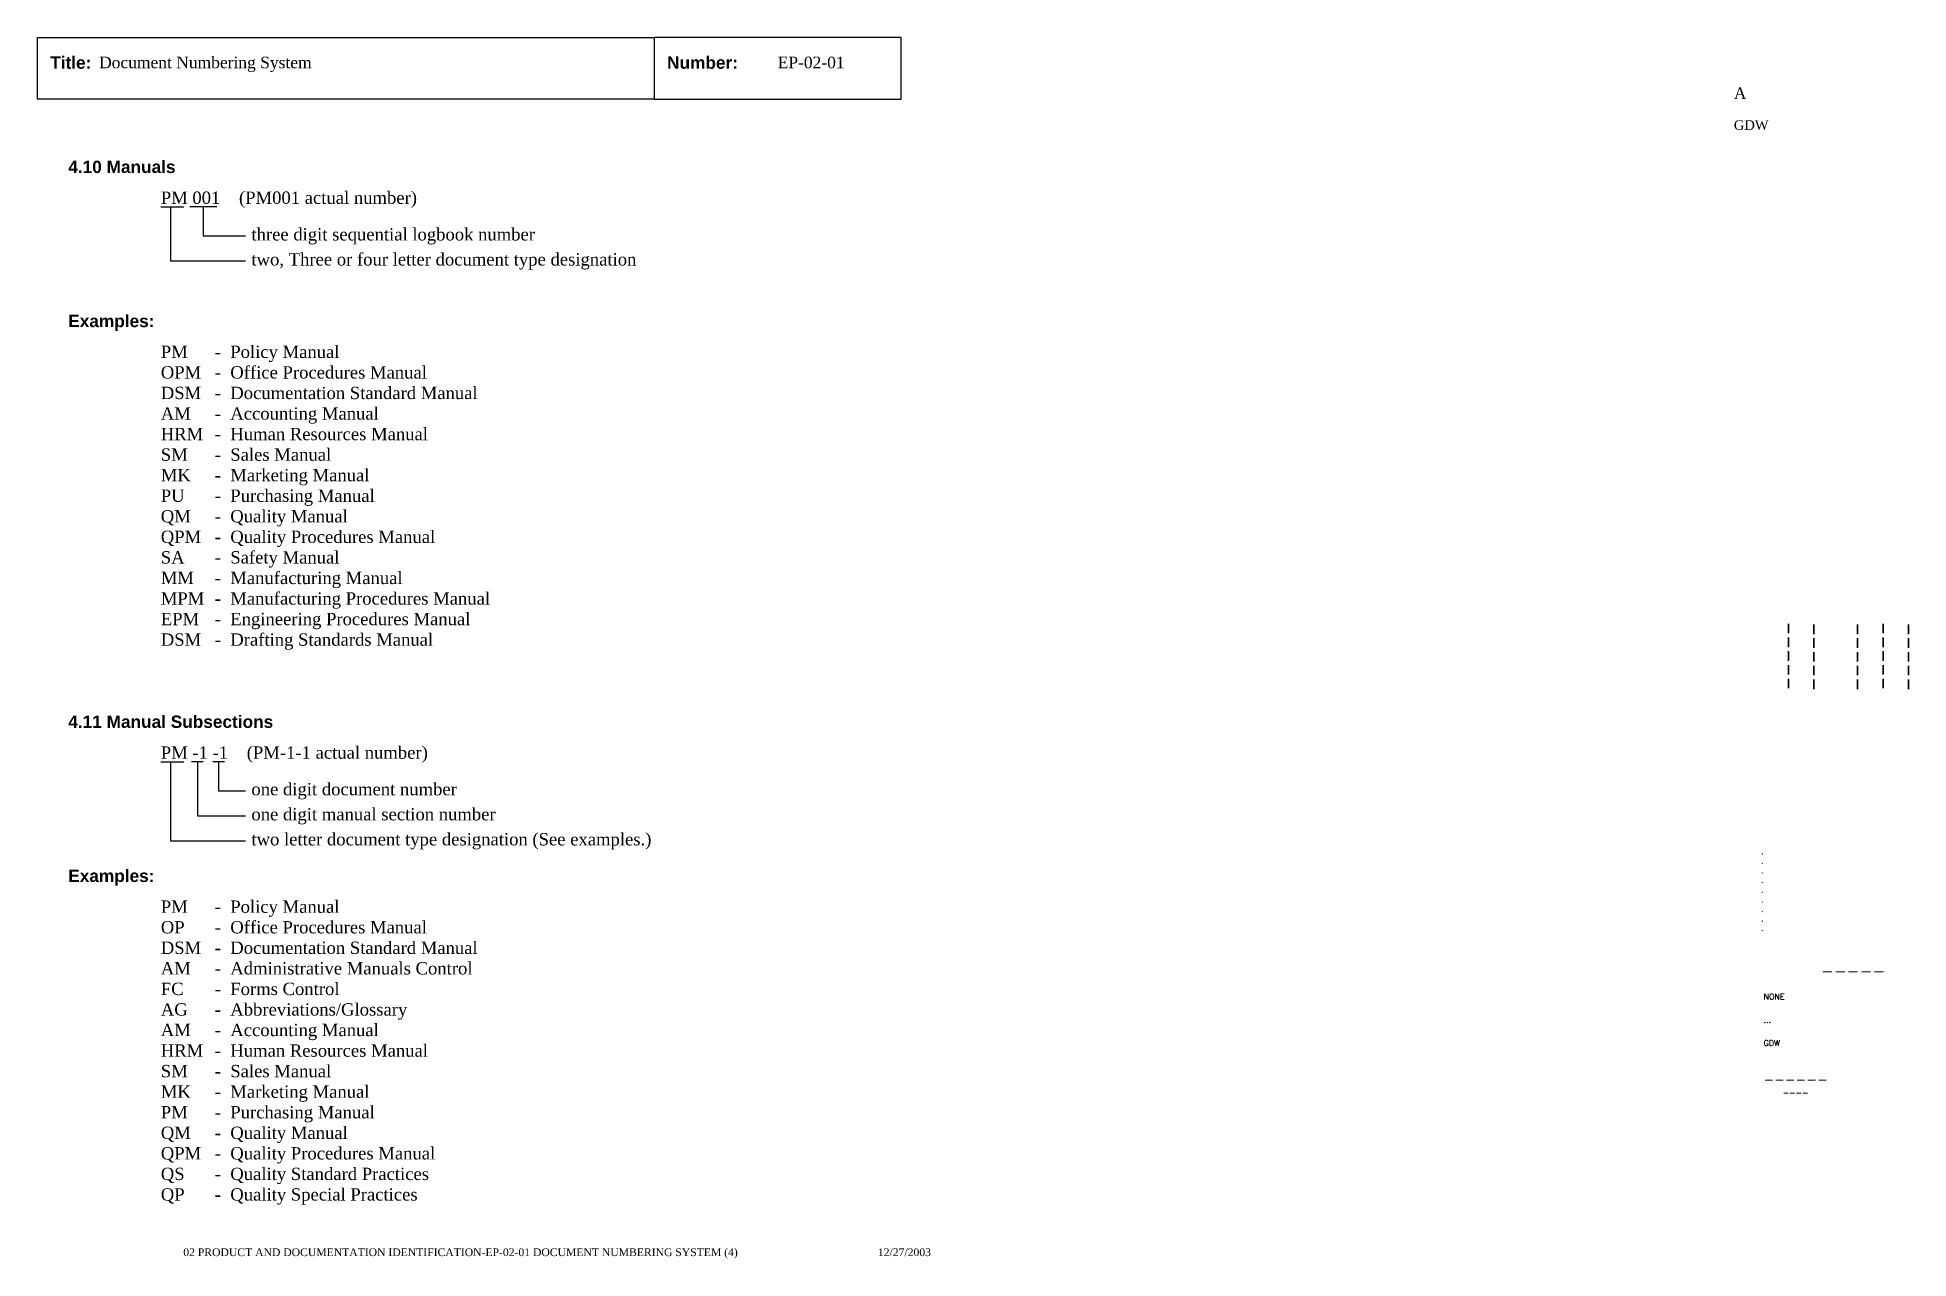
# Paper-space layout 'EP-02-01 Document Numbering System (4)' of a CAD drawing. Header units: inches. Extents: x 1 to 31.3, y 0.2 to 20.
import ezdxf
from ezdxf.enums import TextEntityAlignment as Align

# ---------------------------------------------------------------- set-up
doc = ezdxf.new("R2010")
doc.units = ezdxf.units.IN
doc.header["$MEASUREMENT"] = 0
doc.layers.add('TitleBlock_Attributes', color=40, linetype='Continuous', plot=False)
doc.layers.add('TitleBlock_Atts_Print', color=1, linetype='Continuous')
doc.styles.get("Standard").update_dxf_attribs({"font": 'simplex.shx'})
doc.styles.add('style1', font='TIMES.TTF')
doc.styles.add('styleAtt', font='TIMES.TTF')
doc.styles.add('TBBIGTEXT', font='complex.shx')

# ---------------------------------------------------------------- blocks, each defined once
blk = doc.blocks.new('Test1')
at = {"layer": 'TitleBlock_Attributes', "style": 'TBBIGTEXT', "width": 0.8}
for tag, p, height in [('SideLine1', (29.492, 9.408), 0.25), ('SideLine2', (29.906, 9.396), 0.25), ('SideLine3', (30.612, 9.396), 0.25), ('SideLine4', (31.026, 9.408), 0.25), ('SideLine5', (31.44, 9.396), 0.25), ('File-Layout', (28.803, 3.641), 0.125)]:
    blk.add_attdef(tag, p, '', height=height, rotation=90, dxfattribs=at)
at = {"layer": 'TitleBlock_Attributes'}
for tag, p, height in [('REV1', (28.947, 6.754), 0.0625), ('REV2', (28.947, 6.598), 0.0625), ('REV3', (28.947, 6.442), 0.0625), ('REV4', (28.947, 6.286), 0.0625), ('REV5', (28.947, 6.13), 0.0625), ('REV6', (28.947, 5.974), 0.0625), ('REV7', (28.947, 5.818), 0.0625), ('REV8', (28.947, 5.662), 0.0625), ('REV9', (28.947, 5.506), 0.0625), ('SCALE', (28.983, 4.394), 0.0938), ('INCHARGE', (28.983, 4.016), 0.0938), ('DRW', (28.983, 3.641), 0.0938)]:
    blk.add_attdef(tag, p, '', height=height, dxfattribs=at)
at = {"layer": 'TitleBlock_Attributes', "style": 'TBBIGTEXT'}
for tag, height, p in [('PROJNUM', 0.188, (30.434, 4.761)), ('DWG_NUM', 0.156, (31.168, 4.127)), ('CUSTOMER', 0.156, (29.501, 3.017)), ('LOCATION', 0.0938, (29.501, 2.835)), ('DESC_1', 0.188, (29.501, 2.412)), ('DESC_2', 0.188, (29.501, 2.1)), ('DESC_3', 0.188, (29.501, 1.787))]:
    blk.add_attdef(tag, text='', height=height, dxfattribs=at).set_placement(p, align=Align.CENTER)
at = {"layer": 'TitleBlock_Attributes'}
blk.add_attdef('DRW_DATE', text='', height=0.0938, dxfattribs=at).set_placement((31.149, 3.648), align=Align.CENTER)

psp = doc.layouts.new('EP-02-01 Document Numbering System (4)')

# ---------------------------------------------------------------- linework, layer by layer
at = {"color": 30}
for p, q in [((3, 17.25), (3.375, 17.25)), ((3.156, 17.25), (3.156, 16.375)), ((3.906, 17.25), (3.469, 17.25)), ((3.688, 17.25), (3.688, 16.781)), ((3.688, 16.781), (4.375, 16.781)), ((3.156, 16.375), (4.375, 16.375)), ((3, 8.25), (3.375, 8.25)), ((3.156, 8.25), (3.156, 6.969)), ((3.688, 8.25), (3.5, 8.25)), ((3.594, 8.25), (3.594, 7.375)), ((4.031, 8.25), (3.844, 8.25)), ((3.938, 8.25), (3.938, 7.781)), ((3.938, 7.781), (4.375, 7.781)), ((3.594, 7.375), (4.375, 7.375)), ((3.156, 6.969), (4.375, 6.969))]:
    psp.add_line(p, q, dxfattribs=at)
for points in [[(1, 20), (11, 20), (11, 19), (1, 19)], [(11, 19), (15, 19), (15, 20), (11, 20)]]:
    psp.add_lwpolyline(points, close=True)

# ---------------------------------------------------------------- block references
ref = psp.add_blockref('Test1', (0, 0))
ref.add_attrib('CUSTOMER', '------', dxfattribs={"layer": 'TitleBlock_Attributes', "height": 0.1562, "style": 'TBBIGTEXT'}).set_placement((29.501, 3.017), align=Align.CENTER)
ref.add_attrib('LOCATION', '----', dxfattribs={"layer": 'TitleBlock_Attributes', "height": 0.0938, "style": 'TBBIGTEXT'}).set_placement((29.501, 2.835), align=Align.CENTER)
ref.add_attrib('DESC_1', 'Document Numbering System', (2, 19.5), dxfattribs={"layer": 'TitleBlock_Atts_Print', "height": 0.1875, "style": 'styleAtt'})
ref.add_attrib('DESC_2', 'EP-02-01', (13, 19.5), dxfattribs={"layer": 'TitleBlock_Atts_Print', "height": 0.1875, "style": 'styleAtt'})
ref.add_attrib('DESC_3', 'A', (28.5, 19), dxfattribs={"layer": 'TitleBlock_Attributes', "height": 0.188, "style": 'styleAtt'})
ref.add_attrib('PROJNUM', '-----', dxfattribs={"layer": 'TitleBlock_Attributes', "height": 0.1875, "style": 'TBBIGTEXT'}).set_placement((30.434, 4.761), align=Align.CENTER)
ref.add_attrib('DWG_NUM', 'GDW', (28.5, 18.5), dxfattribs={"layer": 'TitleBlock_Attributes', "height": 0.1562, "style": 'styleAtt'})
ref.add_attrib('DRW_DATE', '12/27/2003', dxfattribs={"layer": 'TitleBlock_Atts_Print', "height": 0.125, "style": 'styleAtt'}).set_placement((15.055, 0.232), align=Align.CENTER)
ref.add_attrib('DRW', 'GDW', (28.983, 3.641), dxfattribs={"layer": 'TitleBlock_Attributes', "height": 0.0938})
ref.add_attrib('INCHARGE', '...', (28.983, 4.016), dxfattribs={"layer": 'TitleBlock_Attributes', "height": 0.0938})
ref.add_attrib('SCALE', 'NONE', (28.983, 4.394), dxfattribs={"layer": 'TitleBlock_Attributes', "height": 0.0938})
ref.add_attrib('REV1', '.', (28.947, 6.754), dxfattribs={"layer": 'TitleBlock_Attributes', "height": 0.0625})
ref.add_attrib('REV2', '.', (28.947, 6.598), dxfattribs={"layer": 'TitleBlock_Attributes', "height": 0.0625})
ref.add_attrib('REV3', '.', (28.947, 6.442), dxfattribs={"layer": 'TitleBlock_Attributes', "height": 0.0625})
ref.add_attrib('REV4', '.', (28.947, 6.286), dxfattribs={"layer": 'TitleBlock_Attributes', "height": 0.0625})
ref.add_attrib('REV5', '.', (28.947, 6.13), dxfattribs={"layer": 'TitleBlock_Attributes', "height": 0.0625})
ref.add_attrib('REV6', '.', (28.947, 5.974), dxfattribs={"layer": 'TitleBlock_Attributes', "height": 0.0625})
ref.add_attrib('REV7', '.', (28.947, 5.818), dxfattribs={"layer": 'TitleBlock_Attributes', "height": 0.0625})
ref.add_attrib('REV8', '.', (28.947, 5.662), dxfattribs={"layer": 'TitleBlock_Attributes', "height": 0.0625})
ref.add_attrib('REV9', '.', (28.947, 5.506), dxfattribs={"layer": 'TitleBlock_Attributes', "height": 0.0625})
ref.add_attrib('SideLine1', '-----', (29.492, 9.408), dxfattribs={"layer": 'TitleBlock_Attributes', "height": 0.25, "rotation": 90, "style": 'TBBIGTEXT', "width": 0.8})
ref.add_attrib('SideLine2', '-----', (29.906, 9.396), dxfattribs={"layer": 'TitleBlock_Attributes', "height": 0.25, "rotation": 90, "style": 'TBBIGTEXT', "width": 0.8})
ref.add_attrib('SideLine3', '-----', (30.612, 9.396), dxfattribs={"layer": 'TitleBlock_Attributes', "height": 0.25, "rotation": 90, "style": 'TBBIGTEXT', "width": 0.8})
ref.add_attrib('SideLine4', '-----', (31.026, 9.408), dxfattribs={"layer": 'TitleBlock_Attributes', "height": 0.25, "rotation": 90, "style": 'TBBIGTEXT', "width": 0.8})
ref.add_attrib('SideLine5', '-----', (31.44, 9.396), dxfattribs={"layer": 'TitleBlock_Attributes', "height": 0.25, "rotation": 90, "style": 'TBBIGTEXT', "width": 0.8})
ref.add_attrib('File-Layout', '02 PRODUCT AND DOCUMENTATION IDENTIFICATION-EP-02-01 DOCUMENT NUMBERING SYSTEM (4)', dxfattribs={"layer": 'TitleBlock_Atts_Print', "height": 0.125, "style": 'styleAtt'}).set_placement((7.859, 0.232), align=Align.CENTER)

# ---------------------------------------------------------------- texts
at = {"color": 5, "char_height": 0.2, "width": 2, "attachment_point": 1, "line_spacing_factor": 1.5, "style": 'style1'}
for s, insert in [('{\\fArial|b1|i0|c0|p34;Title:}', (1.207, 19.691)), ('{\\fArial|b1|i0|c0|p34;Number:}', (11.207, 19.691))]:
    psp.add_mtext(s, dxfattribs=dict(at, insert=insert))
at = {"color": 5, "char_height": 0.2, "attachment_point": 1, "style": 'style1'}
for s, insert, width in [('{\\fArial|b1|i0|c0|p34;4.10 Manuals}', (1.5, 18), 13), ('PM 001    (PM001 actual number)', (3, 17.5), 7.5), ('three digit sequential logbook number', (4.469, 16.906), 6.28125), ('two, Three or four letter document type designation', (4.469, 16.5), 6.2813), ('{\\fArial|b1|i0|c0|p34;Examples:}', (1.5, 15.5), 13), ('PM\\POPM\\PDSM\\PAM\\PHRM\\PSM\\PMK\\PPU\\PQM\\PQPM\\PSA\\PMM\\PMPM\\PEPM\\PDSM', (3, 15), 1), ('-  Policy Manual\\P-  Office Procedures Manual\\P-  Documentation Standard Manual\\P-  Accounting Manual\\P-  Human Resources Manual\\P-  Sales Manual\\P-  Marketing Manual\\P-  Purchasing Manual\\P-  Quality Manual\\P-  Quality Procedures Manual\\P-  Safety Manual\\P-  Manufacturing Manual\\P-  Manufacturing Procedures Manual\\P-  Engineering Procedures Manual\\P-  Drafting Standards Manual', (3.875, 15), 7.125), ('{\\fArial|b1|i0|c0|p34;4.11 Manual Subsections}', (1.5, 9), 13), ('PM -1 -1    (PM-1-1 actual number)', (3, 8.5), 7.5), ('one digit document number', (4.469, 7.906), 6.2813), ('one digit manual section number', (4.469, 7.5), 6.2813), ('two letter document type designation (See examples.)', (4.469, 7.094), 7.625), ('{\\fArial|b1|i0|c0|p34;Examples:}', (1.5, 6.5), 13), ('PM\\POP\\PDSM\\PAM\\PFC\\PAG\\PAM\\PHRM\\PSM\\PMK\\PPM\\PQM\\PQPM\\PQS\\PQP', (3, 6), 1), ('-  Policy Manual\\P-  Office Procedures Manual\\P-  Documentation Standard Manual\\P-  Administrative Manuals Control\\P-  Forms Control\\P-  Abbreviations/Glossary\\P-  Accounting Manual\\P-  Human Resources Manual\\P-  Sales Manual\\P-  Marketing Manual\\P-  Purchasing Manual\\P-  Quality Manual\\P-  Quality Procedures Manual\\P-  Quality Standard Practices\\P-  Quality Special Practices', (3.875, 6), 7.125)]:
    psp.add_mtext(s, dxfattribs=dict(at, insert=insert, width=width))

doc.saveas('drawing.dxf')
